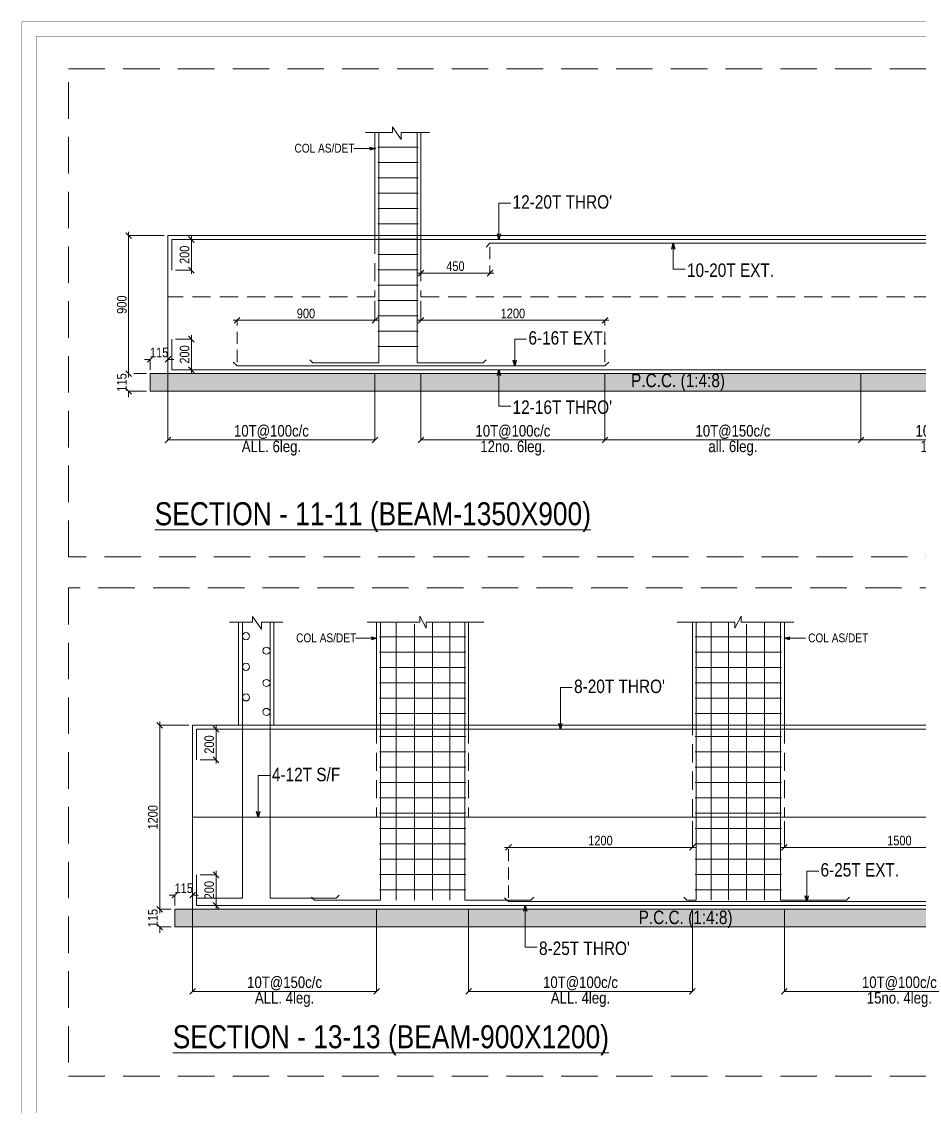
# Model space of a CAD drawing. Header units: millimetres. Extents: x 1112055 to 3390982, y -148532 to 766891.
# Drawn here: x 2323585 to 2347004, y 258475 to 286769 of the extents above; entities that cross this region are included whole.
import ezdxf

# ---------------------------------------------------------------- set-up
doc = ezdxf.new("R2010")
doc.units = ezdxf.units.MM
doc.header["$PDMODE"] = 35
doc.header["$PDSIZE"] = -25
doc.linetypes.add('Hidden', pattern=[9.525, 6.35, -3.175])
for name, color, linetype, lineweight in [('B FOOTING', 49, 'Continuous', 20), ('B HATCH', 250, 'Continuous', 0), ('B P.C.C', 251, 'Continuous', 0), ('B STEEL', 34, 'Continuous', 15), ('B STEEL TEXT', 7, 'Continuous', 15), ('B TITLE BLOCK', 250, 'Continuous', 0), ('B-COL NO', 7, 'Continuous', 5), ('B-ST DIM', 250, 'Continuous', 18), ('P STEEL', 7, 'Continuous', 30)]:
    doc.layers.add(name, color=color, linetype=linetype, lineweight=lineweight)
doc.styles.add('ARIAL', font='arial.ttf')
doc.styles.add('Q1', font='g13f12d.shx', dxfattribs={"width": 0.8})
doc.styles.add('SWINC', font='swissc.ttf')
doc.styles.add('SWINS', font='swissc.ttf')
doc.dimstyles.new('BH-STD', dxfattribs={"dimscale": 0, "dimtxt": 230, "dimasz": 125, "dimexe": 0, "dimexo": 100, "dimgap": 50, "dimtad": 1, "dimdec": 0, "dimzin": 1, "dimdsep": 46, "dimtxsty": 'Q1', "dimblk": 'ARCHTICK', "dimcen": 1, "dimdle": 100, "dimclrd": 250, "dimclre": 250, "dimclrt": 256, "dimadec": 0, "dimazin": 0, "dimtfac": 1, "dimtdec": 0, "dimtix": 1, "dimtofl": 0, "dimtmove": 0, "dimatfit": 2, "dimfxl": 1, "dimtolj": 1, "dimtzin": 0, "dimlwd": 9, "dimlwe": 9, "dimarcsym": 0})
doc.dimstyles.new('BHOOMI', dxfattribs={"dimtxt": 230, "dimasz": 150, "dimexe": 10, "dimexo": 0, "dimgap": 25, "dimtad": 1, "dimdec": 0, "dimzin": 0, "dimdsep": 46, "dimtxsty": 'SWINC', "dimblk": 'OBLIQUE', "dimcen": 0.09, "dimclrd": 250, "dimclre": 250, "dimclrt": 256, "dimaunit": 1, "dimadec": 3, "dimazin": 0, "dimtfac": 1, "dimtdec": 0, "dimtofl": 0, "dimtmove": 1, "dimatfit": 3, "dimfxl": 100, "dimtolj": 1, "dimtzin": 0, "dimlwd": 9, "dimlwe": 5, "dimarcsym": 0})
doc.dimstyles.new('DIM 1', dxfattribs={"dimscale": 0, "dimtxt": 230, "dimasz": 150, "dimexe": 0.18, "dimexo": 0.0625, "dimgap": 0.5, "dimtad": 1, "dimdec": 0, "dimzin": 0, "dimdsep": 46, "dimtxsty": 'ARIAL', "dimblk": 'OBLIQUE', "dimcen": 6, "dimse1": 1, "dimse2": 1, "dimclrd": 256, "dimclrt": 256, "dimadec": 0, "dimazin": 2, "dimtfac": 0.75, "dimtdec": 0, "dimtix": 1, "dimtofl": 0, "dimtmove": 1, "dimatfit": 3, "dimldrblk": 'OPEN30', "dimfxl": 0.18, "dimfrac": 1, "dimtolj": 1, "dimtzin": 0, "dimlwd": -1, "dimarcsym": 0})

# ---------------------------------------------------------------- blocks, each defined once
blk = doc.blocks.new('_Oblique')
at = {"color": 0, "linetype": 'ByBlock', "lineweight": -2}
blk.add_line((-0.5, -0.5), (0.5, 0.5), dxfattribs=at)
blk = doc.blocks.new('_Open30')
at = {"color": 0, "linetype": 'ByBlock', "lineweight": -2}
for p, q in [((-1, 0.27), (0, 0)), ((0, 0), (-1, -0.27)), ((0, 0), (-1, 0))]:
    blk.add_line(p, q, dxfattribs=at)
blk = doc.blocks.new('*D1369')
at = {"layer": 'B-ST DIM', "color": 7, "lineweight": 9, "ltscale": 50, "transparency": 16777216}
for p, q in [((2327601, 278488), (2328013, 278488)), ((2328013, 277588), (2328013, 278588))]:
    blk.add_line(p, q, dxfattribs=at)
at = {"layer": 'B-ST DIM', "color": 7, "linetype": 'Hidden', "lineweight": 9, "ltscale": 50, "transparency": 16777216}
blk.add_line((2327601, 277688), (2328013, 277688), dxfattribs=at)
at = {"layer": 'Defpoints', "color": 0, "ltscale": 50, "transparency": 16777216}
for p in [(2327501, 278488), (2328013, 278488), (2327501, 277688)]:
    blk.add_point(p, dxfattribs=at)
at = {"layer": 'B-ST DIM', "color": 7, "lineweight": 9, "ltscale": 50, "transparency": 16777216, "xscale": 150, "yscale": 150, "zscale": 150}
for p, rotation in [((2328013, 278488), 90), ((2328013, 277688), 270)]:
    blk.add_blockref('_Oblique', p, dxfattribs=dict(at, rotation=rotation))
at = {"layer": 'B-ST DIM', "color": 7, "ltscale": 50, "transparency": 16777216, "insert": (2327835, 278088), "char_height": 250, "attachment_point": 5, "rotation": 90, "style": 'SWINC'}
blk.add_mtext('\\A1;200', dxfattribs=at)
blk = doc.blocks.new('*D1370')
at = {"layer": 'B-ST DIM', "color": 250, "lineweight": 5, "ltscale": 50, "transparency": 16777216}
for p, q in [((2327401, 277588), (2327401, 275849)), ((2332801, 277588), (2332801, 275849))]:
    blk.add_line(p, q, dxfattribs=at)
at = {"layer": 'B-ST DIM', "color": 250, "lineweight": 9, "ltscale": 50, "transparency": 16777216}
blk.add_line((2332801, 275859), (2327401, 275859), dxfattribs=at)
at = {"layer": 'Defpoints', "color": 0, "ltscale": 50, "transparency": 16777216}
for p in [(2327401, 277588), (2332801, 277588), (2327401, 275859)]:
    blk.add_point(p, dxfattribs=at)
at = {"layer": 'B-ST DIM', "color": 250, "lineweight": 9, "ltscale": 50, "transparency": 16777216, "xscale": 150, "yscale": 150, "zscale": 150, "rotation": 180}
blk.add_blockref('_Oblique', (2327401, 275859), dxfattribs=at)
at = {"layer": 'B-ST DIM', "color": 250, "lineweight": 9, "ltscale": 50, "transparency": 16777216, "xscale": 150, "yscale": 150, "zscale": 150}
blk.add_blockref('_Oblique', (2332801, 275859), dxfattribs=at)
at = {"layer": 'B-ST DIM', "color": 7, "ltscale": 50, "transparency": 16777216, "char_height": 300, "attachment_point": 5, "style": 'SWINC'}
for s, insert in [('\\A1;10T@100c/c', (2330101, 276066)), ('\\A1;ALL. 6leg.', (2330101, 275645))]:
    blk.add_mtext(s, dxfattribs=dict(at, insert=insert))
blk = doc.blocks.new('*D1371')
at = {"layer": 'B-ST DIM', "color": 7, "lineweight": 9, "ltscale": 50, "transparency": 16777216}
for p, q in [((2326376, 277488), (2326376, 281288)), ((2327301, 281188), (2326376, 281188))]:
    blk.add_line(p, q, dxfattribs=at)
at = {"layer": 'B-ST DIM', "color": 7, "linetype": 'Hidden', "lineweight": 9, "ltscale": 50, "transparency": 16777216}
blk.add_line((2327301, 277588), (2326376, 277588), dxfattribs=at)
at = {"layer": 'Defpoints', "color": 0, "ltscale": 50, "transparency": 16777216}
for p in [(2326376, 281188), (2327401, 281188), (2327401, 277588)]:
    blk.add_point(p, dxfattribs=at)
at = {"layer": 'B-ST DIM', "color": 7, "lineweight": 9, "ltscale": 50, "transparency": 16777216, "xscale": 150, "yscale": 150, "zscale": 150}
for p, rotation in [((2326376, 281188), 90), ((2326376, 277588), 270)]:
    blk.add_blockref('_Oblique', p, dxfattribs=dict(at, rotation=rotation))
at = {"layer": 'B-ST DIM', "color": 7, "ltscale": 50, "transparency": 16777216, "insert": (2326198, 279388), "char_height": 250, "attachment_point": 5, "rotation": 90, "style": 'SWINC'}
blk.add_mtext('\\A1;900', dxfattribs=at)
blk = doc.blocks.new('*D1372')
at = {"layer": 'B-ST DIM', "color": 7, "lineweight": 9, "ltscale": 50, "transparency": 16777216}
for p, q in [((2326376, 277588), (2326376, 277738)), ((2326841, 277128), (2326376, 277128)), ((2326376, 277128), (2326376, 276978))]:
    blk.add_line(p, q, dxfattribs=at)
at = {"layer": 'B-ST DIM', "color": 7, "linetype": 'Hidden', "lineweight": 9, "ltscale": 50, "transparency": 16777216}
blk.add_line((2326841, 277588), (2326376, 277588), dxfattribs=at)
at = {"layer": 'Defpoints', "color": 0, "ltscale": 50, "transparency": 16777216}
for p in [(2326941, 277588), (2326376, 277128), (2326941, 277128)]:
    blk.add_point(p, dxfattribs=at)
at = {"layer": 'B-ST DIM', "color": 7, "lineweight": 9, "ltscale": 50, "transparency": 16777216, "xscale": 150, "yscale": 150, "zscale": 150}
for p, rotation in [((2326376, 277588), 270), ((2326376, 277128), 90)]:
    blk.add_blockref('_Oblique', p, dxfattribs=dict(at, rotation=rotation))
at = {"layer": 'B-ST DIM', "color": 7, "ltscale": 50, "transparency": 16777216, "insert": (2326198, 277358), "char_height": 250, "attachment_point": 5, "rotation": 90, "style": 'SWINC'}
blk.add_mtext('\\A1;115', dxfattribs=at)
blk = doc.blocks.new('*D1373')
at = {"layer": 'B-ST DIM', "color": 7, "lineweight": 9, "ltscale": 50, "transparency": 16777216}
for p, q in [((2326941, 277959), (2326791, 277959)), ((2327401, 277688), (2327401, 277959)), ((2327401, 277959), (2327551, 277959))]:
    blk.add_line(p, q, dxfattribs=at)
at = {"layer": 'B-ST DIM', "color": 7, "linetype": 'Hidden', "lineweight": 9, "ltscale": 50, "transparency": 16777216}
blk.add_line((2326941, 277688), (2326941, 277959), dxfattribs=at)
at = {"layer": 'Defpoints', "color": 0, "ltscale": 50, "transparency": 16777216}
for p in [(2327401, 277959), (2326941, 277588), (2327401, 277588)]:
    blk.add_point(p, dxfattribs=at)
at = {"layer": 'B-ST DIM', "color": 7, "lineweight": 9, "ltscale": 50, "transparency": 16777216, "xscale": 150, "yscale": 150, "zscale": 150}
blk.add_blockref('_Oblique', (2326941, 277959), dxfattribs=at)
at = {"layer": 'B-ST DIM', "color": 7, "lineweight": 9, "ltscale": 50, "transparency": 16777216, "xscale": 150, "yscale": 150, "zscale": 150, "rotation": 180}
blk.add_blockref('_Oblique', (2327401, 277959), dxfattribs=at)
at = {"layer": 'B-ST DIM', "color": 7, "ltscale": 50, "transparency": 16777216, "insert": (2327171, 278137), "char_height": 250, "attachment_point": 5, "style": 'SWINC'}
blk.add_mtext('\\A1;115', dxfattribs=at)
blk = doc.blocks.new('*D1376')
at = {"layer": 'B-ST DIM', "color": 7, "linetype": 'Hidden', "lineweight": 9, "ltscale": 50, "transparency": 16777216}
blk.add_line((2327601, 281088), (2328013, 281088), dxfattribs=at)
at = {"layer": 'B-ST DIM', "color": 7, "lineweight": 9, "ltscale": 50, "transparency": 16777216}
for p, q in [((2328013, 281188), (2328013, 280188)), ((2327601, 280288), (2328013, 280288))]:
    blk.add_line(p, q, dxfattribs=at)
at = {"layer": 'Defpoints', "color": 0, "ltscale": 50, "transparency": 16777216}
for p in [(2327501, 281088), (2327501, 280288), (2328013, 280288)]:
    blk.add_point(p, dxfattribs=at)
at = {"layer": 'B-ST DIM', "color": 7, "lineweight": 9, "ltscale": 50, "transparency": 16777216, "xscale": 150, "yscale": 150, "zscale": 150}
for p, rotation in [((2328013, 281088), 90), ((2328013, 280288), 270)]:
    blk.add_blockref('_Oblique', p, dxfattribs=dict(at, rotation=rotation))
at = {"layer": 'B-ST DIM', "color": 7, "ltscale": 50, "transparency": 16777216, "insert": (2327835, 280688), "char_height": 250, "attachment_point": 5, "rotation": 90, "style": 'SWINC'}
blk.add_mtext('\\A1;200', dxfattribs=at)
blk = doc.blocks.new('*D1377')
at = {"layer": 'B-ST DIM', "color": 7, "lineweight": 9, "ltscale": 50, "transparency": 16777216}
for p, q in [((2334001, 281088), (2334001, 280210)), ((2335901, 280210), (2333901, 280210))]:
    blk.add_line(p, q, dxfattribs=at)
at = {"layer": 'B-ST DIM', "color": 7, "linetype": 'Hidden', "lineweight": 9, "ltscale": 50, "transparency": 16777216}
blk.add_line((2335801, 280888), (2335801, 280210), dxfattribs=at)
at = {"layer": 'Defpoints', "color": 0, "ltscale": 50, "transparency": 16777216}
for p in [(2334001, 281188), (2335801, 280988), (2334001, 280210)]:
    blk.add_point(p, dxfattribs=at)
at = {"layer": 'B-ST DIM', "color": 7, "lineweight": 9, "ltscale": 50, "transparency": 16777216, "xscale": 150, "yscale": 150, "zscale": 150, "rotation": 180}
blk.add_blockref('_Oblique', (2334001, 280210), dxfattribs=at)
at = {"layer": 'B-ST DIM', "color": 7, "lineweight": 9, "ltscale": 50, "transparency": 16777216, "xscale": 150, "yscale": 150, "zscale": 150}
blk.add_blockref('_Oblique', (2335801, 280210), dxfattribs=at)
at = {"layer": 'B-ST DIM', "color": 7, "ltscale": 50, "transparency": 16777216, "insert": (2334901, 280389), "char_height": 250, "attachment_point": 5, "style": 'SWINC'}
blk.add_mtext('\\A1;450', dxfattribs=at)
blk = doc.blocks.new('*D1379')
at = {"layer": 'B-ST DIM', "color": 7, "lineweight": 9, "ltscale": 50, "transparency": 16777216}
for p, q in [((2334001, 279488), (2334001, 278979)), ((2338901, 278979), (2333901, 278979))]:
    blk.add_line(p, q, dxfattribs=at)
at = {"layer": 'B-ST DIM', "color": 7, "linetype": 'Hidden', "lineweight": 9, "ltscale": 50, "transparency": 16777216}
blk.add_line((2338801, 277888), (2338801, 278979), dxfattribs=at)
at = {"layer": 'Defpoints', "color": 0, "ltscale": 50, "transparency": 16777216}
for p in [(2334001, 279588), (2334001, 278979), (2338801, 277788)]:
    blk.add_point(p, dxfattribs=at)
at = {"layer": 'B-ST DIM', "color": 7, "lineweight": 9, "ltscale": 50, "transparency": 16777216, "xscale": 150, "yscale": 150, "zscale": 150, "rotation": 180}
blk.add_blockref('_Oblique', (2334001, 278979), dxfattribs=at)
at = {"layer": 'B-ST DIM', "color": 7, "lineweight": 9, "ltscale": 50, "transparency": 16777216, "xscale": 150, "yscale": 150, "zscale": 150}
blk.add_blockref('_Oblique', (2338801, 278979), dxfattribs=at)
at = {"layer": 'B-ST DIM', "color": 7, "ltscale": 50, "transparency": 16777216, "insert": (2336401, 279157), "char_height": 250, "attachment_point": 5, "style": 'SWINC'}
blk.add_mtext('\\A1;1200', dxfattribs=at)
blk = doc.blocks.new('*D1380')
at = {"layer": 'B-ST DIM', "color": 7, "lineweight": 9, "ltscale": 50, "transparency": 16777216}
for p, q in [((2332801, 279488), (2332801, 278979)), ((2329103, 278979), (2332901, 278979))]:
    blk.add_line(p, q, dxfattribs=at)
at = {"layer": 'B-ST DIM', "color": 7, "linetype": 'Hidden', "lineweight": 9, "ltscale": 50, "transparency": 16777216}
blk.add_line((2329203, 277888), (2329203, 278979), dxfattribs=at)
at = {"layer": 'Defpoints', "color": 0, "ltscale": 50, "transparency": 16777216}
for p in [(2332801, 279588), (2332801, 278979), (2329203, 277788)]:
    blk.add_point(p, dxfattribs=at)
at = {"layer": 'B-ST DIM', "color": 7, "lineweight": 9, "ltscale": 50, "transparency": 16777216, "xscale": 150, "yscale": 150, "zscale": 150, "rotation": 180}
blk.add_blockref('_Oblique', (2329203, 278979), dxfattribs=at)
at = {"layer": 'B-ST DIM', "color": 7, "lineweight": 9, "ltscale": 50, "transparency": 16777216, "xscale": 150, "yscale": 150, "zscale": 150}
blk.add_blockref('_Oblique', (2332801, 278979), dxfattribs=at)
at = {"layer": 'B-ST DIM', "color": 7, "ltscale": 50, "transparency": 16777216, "insert": (2331002, 279157), "char_height": 250, "attachment_point": 5, "style": 'SWINC'}
blk.add_mtext('\\A1;900', dxfattribs=at)
blk = doc.blocks.new('*D1381')
at = {"layer": 'B-ST DIM', "color": 250, "lineweight": 5, "ltscale": 50, "transparency": 16777216}
for p, q in [((2334001, 277588), (2334001, 275849)), ((2338801, 277588), (2338801, 275849))]:
    blk.add_line(p, q, dxfattribs=at)
at = {"layer": 'B-ST DIM', "color": 250, "lineweight": 9, "ltscale": 50, "transparency": 16777216}
blk.add_line((2334001, 275859), (2338801, 275859), dxfattribs=at)
at = {"layer": 'Defpoints', "color": 0, "ltscale": 50, "transparency": 16777216}
for p in [(2334001, 277588), (2338801, 277588), (2338801, 275859)]:
    blk.add_point(p, dxfattribs=at)
at = {"layer": 'B-ST DIM', "color": 250, "lineweight": 9, "ltscale": 50, "transparency": 16777216, "xscale": 150, "yscale": 150, "zscale": 150, "rotation": 180}
blk.add_blockref('_Oblique', (2334001, 275859), dxfattribs=at)
at = {"layer": 'B-ST DIM', "color": 250, "lineweight": 9, "ltscale": 50, "transparency": 16777216, "xscale": 150, "yscale": 150, "zscale": 150}
blk.add_blockref('_Oblique', (2338801, 275859), dxfattribs=at)
at = {"layer": 'B-ST DIM', "color": 7, "ltscale": 50, "transparency": 16777216, "char_height": 300, "attachment_point": 5, "style": 'SWINC'}
for s, insert in [('\\A1;10T@100c/c', (2336401, 276066)), ('\\A1;12no. 6leg.', (2336401, 275645))]:
    blk.add_mtext(s, dxfattribs=dict(at, insert=insert))
blk = doc.blocks.new('*D1382')
at = {"layer": 'B-ST DIM', "color": 250, "lineweight": 5, "ltscale": 50, "transparency": 16777216}
for p, q in [((2338801, 277588), (2338801, 275849)), ((2345481, 277588), (2345481, 275849))]:
    blk.add_line(p, q, dxfattribs=at)
at = {"layer": 'B-ST DIM', "color": 250, "lineweight": 9, "ltscale": 50, "transparency": 16777216}
blk.add_line((2345481, 275859), (2338801, 275859), dxfattribs=at)
at = {"layer": 'Defpoints', "color": 0, "ltscale": 50, "transparency": 16777216}
for p in [(2338801, 277588), (2345481, 277588), (2338801, 275859)]:
    blk.add_point(p, dxfattribs=at)
at = {"layer": 'B-ST DIM', "color": 250, "lineweight": 9, "ltscale": 50, "transparency": 16777216, "xscale": 150, "yscale": 150, "zscale": 150, "rotation": 180}
blk.add_blockref('_Oblique', (2338801, 275859), dxfattribs=at)
at = {"layer": 'B-ST DIM', "color": 250, "lineweight": 9, "ltscale": 50, "transparency": 16777216, "xscale": 150, "yscale": 150, "zscale": 150}
blk.add_blockref('_Oblique', (2345481, 275859), dxfattribs=at)
at = {"layer": 'B-ST DIM', "color": 7, "ltscale": 50, "transparency": 16777216, "char_height": 300, "attachment_point": 5, "style": 'SWINC'}
for s, insert in [('\\A1;10T@150c/c', (2342141, 276066)), ('\\A1;all. 6leg.', (2342141, 275645))]:
    blk.add_mtext(s, dxfattribs=dict(at, insert=insert))
blk = doc.blocks.new('*D1383')
at = {"layer": 'B-ST DIM', "color": 250, "lineweight": 5, "ltscale": 50, "transparency": 16777216}
for p, q in [((2345481, 277588), (2345481, 275849)), ((2350281, 277588), (2350281, 275849))]:
    blk.add_line(p, q, dxfattribs=at)
at = {"layer": 'B-ST DIM', "color": 250, "lineweight": 9, "ltscale": 50, "transparency": 16777216}
blk.add_line((2350281, 275859), (2345481, 275859), dxfattribs=at)
at = {"layer": 'Defpoints', "color": 0, "ltscale": 50, "transparency": 16777216}
for p in [(2345481, 277588), (2350281, 277588), (2345481, 275859)]:
    blk.add_point(p, dxfattribs=at)
at = {"layer": 'B-ST DIM', "color": 250, "lineweight": 9, "ltscale": 50, "transparency": 16777216, "xscale": 150, "yscale": 150, "zscale": 150, "rotation": 180}
blk.add_blockref('_Oblique', (2345481, 275859), dxfattribs=at)
at = {"layer": 'B-ST DIM', "color": 250, "lineweight": 9, "ltscale": 50, "transparency": 16777216, "xscale": 150, "yscale": 150, "zscale": 150}
blk.add_blockref('_Oblique', (2350281, 275859), dxfattribs=at)
at = {"layer": 'B-ST DIM', "color": 7, "ltscale": 50, "transparency": 16777216, "char_height": 300, "attachment_point": 5, "style": 'SWINC'}
for s, insert in [('\\A1;10T@100c/c', (2347881, 276066)), ('\\A1;12no. 6leg.', (2347881, 275645))]:
    blk.add_mtext(s, dxfattribs=dict(at, insert=insert))
blk = doc.blocks.new('*D1394')
at = {"layer": 'B-ST DIM', "color": 7, "lineweight": 9, "ltscale": 50, "transparency": 16777216}
for p, q in [((2328656, 263614), (2328656, 264614)), ((2328244, 264514), (2328656, 264514))]:
    blk.add_line(p, q, dxfattribs=at)
at = {"layer": 'B-ST DIM', "color": 7, "linetype": 'Hidden', "lineweight": 9, "ltscale": 50, "transparency": 16777216}
blk.add_line((2328244, 263714), (2328656, 263714), dxfattribs=at)
at = {"layer": 'Defpoints', "color": 0, "ltscale": 50, "transparency": 16777216}
for p in [(2328144, 264514), (2328656, 264514), (2328144, 263714)]:
    blk.add_point(p, dxfattribs=at)
at = {"layer": 'B-ST DIM', "color": 7, "lineweight": 9, "ltscale": 50, "transparency": 16777216, "xscale": 150, "yscale": 150, "zscale": 150}
for p, rotation in [((2328656, 264514), 90), ((2328656, 263714), 270)]:
    blk.add_blockref('_Oblique', p, dxfattribs=dict(at, rotation=rotation))
at = {"layer": 'B-ST DIM', "color": 7, "ltscale": 50, "transparency": 16777216, "insert": (2328478, 264114), "char_height": 250, "attachment_point": 5, "rotation": 90, "style": 'SWINC'}
blk.add_mtext('\\A1;200', dxfattribs=at)
blk = doc.blocks.new('*D1395')
at = {"layer": 'B-ST DIM', "color": 7, "lineweight": 9, "ltscale": 50, "transparency": 16777216}
for p, q in [((2327186, 263514), (2327186, 268514)), ((2327944, 268414), (2327186, 268414))]:
    blk.add_line(p, q, dxfattribs=at)
at = {"layer": 'B-ST DIM', "color": 7, "linetype": 'Hidden', "lineweight": 9, "ltscale": 50, "transparency": 16777216}
blk.add_line((2327484, 263614), (2327186, 263614), dxfattribs=at)
at = {"layer": 'Defpoints', "color": 0, "ltscale": 50, "transparency": 16777216}
for p in [(2327186, 268414), (2328044, 268414), (2327584, 263614)]:
    blk.add_point(p, dxfattribs=at)
at = {"layer": 'B-ST DIM', "color": 7, "lineweight": 9, "ltscale": 50, "transparency": 16777216, "xscale": 150, "yscale": 150, "zscale": 150}
for p, rotation in [((2327186, 268414), 90), ((2327186, 263614), 270)]:
    blk.add_blockref('_Oblique', p, dxfattribs=dict(at, rotation=rotation))
at = {"layer": 'B-ST DIM', "color": 7, "ltscale": 50, "transparency": 16777216, "insert": (2327008, 266014), "char_height": 250, "attachment_point": 5, "rotation": 90, "style": 'SWINC'}
blk.add_mtext('\\A1;1200', dxfattribs=at)
blk = doc.blocks.new('*D1396')
at = {"layer": 'B-ST DIM', "color": 7, "lineweight": 9, "ltscale": 50, "transparency": 16777216}
for p, q in [((2327186, 263614), (2327186, 263764)), ((2327484, 263154), (2327186, 263154)), ((2327186, 263154), (2327186, 263004))]:
    blk.add_line(p, q, dxfattribs=at)
at = {"layer": 'B-ST DIM', "color": 7, "linetype": 'Hidden', "lineweight": 9, "ltscale": 50, "transparency": 16777216}
blk.add_line((2327484, 263614), (2327186, 263614), dxfattribs=at)
at = {"layer": 'Defpoints', "color": 0, "ltscale": 50, "transparency": 16777216}
for p in [(2327584, 263614), (2327186, 263154), (2327584, 263154)]:
    blk.add_point(p, dxfattribs=at)
at = {"layer": 'B-ST DIM', "color": 7, "lineweight": 9, "ltscale": 50, "transparency": 16777216, "xscale": 150, "yscale": 150, "zscale": 150}
for p, rotation in [((2327186, 263614), 270), ((2327186, 263154), 90)]:
    blk.add_blockref('_Oblique', p, dxfattribs=dict(at, rotation=rotation))
at = {"layer": 'B-ST DIM', "color": 7, "ltscale": 50, "transparency": 16777216, "insert": (2327008, 263384), "char_height": 250, "attachment_point": 5, "rotation": 90, "style": 'SWINC'}
blk.add_mtext('\\A1;115', dxfattribs=at)
blk = doc.blocks.new('*D1397')
at = {"layer": 'B-ST DIM', "color": 7, "lineweight": 9, "ltscale": 50, "transparency": 16777216}
for p, q in [((2327584, 263985), (2327434, 263985)), ((2328044, 263714), (2328044, 263985)), ((2328044, 263985), (2328194, 263985))]:
    blk.add_line(p, q, dxfattribs=at)
at = {"layer": 'B-ST DIM', "color": 7, "linetype": 'Hidden', "lineweight": 9, "ltscale": 50, "transparency": 16777216}
blk.add_line((2327584, 263714), (2327584, 263985), dxfattribs=at)
at = {"layer": 'Defpoints', "color": 0, "ltscale": 50, "transparency": 16777216}
for p in [(2328044, 263985), (2327584, 263614), (2328044, 263614)]:
    blk.add_point(p, dxfattribs=at)
at = {"layer": 'B-ST DIM', "color": 7, "lineweight": 9, "ltscale": 50, "transparency": 16777216, "xscale": 150, "yscale": 150, "zscale": 150}
blk.add_blockref('_Oblique', (2327584, 263985), dxfattribs=at)
at = {"layer": 'B-ST DIM', "color": 7, "lineweight": 9, "ltscale": 50, "transparency": 16777216, "xscale": 150, "yscale": 150, "zscale": 150, "rotation": 180}
blk.add_blockref('_Oblique', (2328044, 263985), dxfattribs=at)
at = {"layer": 'B-ST DIM', "color": 7, "ltscale": 50, "transparency": 16777216, "insert": (2327814, 264163), "char_height": 250, "attachment_point": 5, "style": 'SWINC'}
blk.add_mtext('\\A1;115', dxfattribs=at)
blk = doc.blocks.new('*D1399')
at = {"layer": 'B-ST DIM', "color": 7, "linetype": 'Hidden', "lineweight": 9, "ltscale": 50, "transparency": 16777216}
blk.add_line((2328244, 268314), (2328656, 268314), dxfattribs=at)
at = {"layer": 'B-ST DIM', "color": 7, "lineweight": 9, "ltscale": 50, "transparency": 16777216}
for p, q in [((2328656, 268414), (2328656, 267414)), ((2328244, 267514), (2328656, 267514))]:
    blk.add_line(p, q, dxfattribs=at)
at = {"layer": 'Defpoints', "color": 0, "ltscale": 50, "transparency": 16777216}
for p in [(2328144, 268314), (2328144, 267514), (2328656, 267514)]:
    blk.add_point(p, dxfattribs=at)
at = {"layer": 'B-ST DIM', "color": 7, "lineweight": 9, "ltscale": 50, "transparency": 16777216, "xscale": 150, "yscale": 150, "zscale": 150}
for p, rotation in [((2328656, 268314), 90), ((2328656, 267514), 270)]:
    blk.add_blockref('_Oblique', p, dxfattribs=dict(at, rotation=rotation))
at = {"layer": 'B-ST DIM', "color": 7, "ltscale": 50, "transparency": 16777216, "insert": (2328478, 267914), "char_height": 250, "attachment_point": 5, "rotation": 90, "style": 'SWINC'}
blk.add_mtext('\\A1;200', dxfattribs=at)
blk = doc.blocks.new('*D1401')
at = {"layer": 'B-ST DIM', "color": 250, "lineweight": 5, "ltscale": 50, "transparency": 16777216}
for p, q in [((2335244, 263614), (2335244, 261464)), ((2341084, 263614), (2341084, 261464))]:
    blk.add_line(p, q, dxfattribs=at)
at = {"layer": 'B-ST DIM', "color": 250, "lineweight": 9, "ltscale": 50, "transparency": 16777216}
blk.add_line((2335244, 261474), (2341084, 261474), dxfattribs=at)
at = {"layer": 'Defpoints', "color": 0, "ltscale": 50, "transparency": 16777216}
for p in [(2335244, 263614), (2341084, 263614), (2341084, 261474)]:
    blk.add_point(p, dxfattribs=at)
at = {"layer": 'B-ST DIM', "color": 250, "lineweight": 9, "ltscale": 50, "transparency": 16777216, "xscale": 150, "yscale": 150, "zscale": 150, "rotation": 180}
blk.add_blockref('_Oblique', (2335244, 261474), dxfattribs=at)
at = {"layer": 'B-ST DIM', "color": 250, "lineweight": 9, "ltscale": 50, "transparency": 16777216, "xscale": 150, "yscale": 150, "zscale": 150}
blk.add_blockref('_Oblique', (2341084, 261474), dxfattribs=at)
at = {"layer": 'B-ST DIM', "color": 7, "ltscale": 50, "transparency": 16777216, "char_height": 300, "attachment_point": 5, "style": 'SWINC'}
for s, insert in [('\\A1;10T@100c/c', (2338164, 261681)), ('\\A1;ALL. 4leg.', (2338164, 261261))]:
    blk.add_mtext(s, dxfattribs=dict(at, insert=insert))
blk = doc.blocks.new('*D1402')
at = {"layer": 'B-ST DIM', "color": 250, "lineweight": 5, "ltscale": 50, "transparency": 16777216}
for p, q in [((2328044, 263614), (2328044, 261464)), ((2332844, 263614), (2332844, 261464))]:
    blk.add_line(p, q, dxfattribs=at)
at = {"layer": 'B-ST DIM', "color": 250, "lineweight": 9, "ltscale": 50, "transparency": 16777216}
blk.add_line((2332844, 261474), (2328044, 261474), dxfattribs=at)
at = {"layer": 'Defpoints', "color": 0, "ltscale": 50, "transparency": 16777216}
for p in [(2328044, 263614), (2332844, 263614), (2328044, 261474)]:
    blk.add_point(p, dxfattribs=at)
at = {"layer": 'B-ST DIM', "color": 250, "lineweight": 9, "ltscale": 50, "transparency": 16777216, "xscale": 150, "yscale": 150, "zscale": 150, "rotation": 180}
blk.add_blockref('_Oblique', (2328044, 261474), dxfattribs=at)
at = {"layer": 'B-ST DIM', "color": 250, "lineweight": 9, "ltscale": 50, "transparency": 16777216, "xscale": 150, "yscale": 150, "zscale": 150}
blk.add_blockref('_Oblique', (2332844, 261474), dxfattribs=at)
at = {"layer": 'B-ST DIM', "color": 7, "ltscale": 50, "transparency": 16777216, "char_height": 300, "attachment_point": 5, "style": 'SWINC'}
for s, insert in [('\\A1;10T@150c/c', (2330444, 261681)), ('\\A1;ALL. 4leg.', (2330444, 261261))]:
    blk.add_mtext(s, dxfattribs=dict(at, insert=insert))
blk = doc.blocks.new('*D1403')
at = {"layer": 'B-ST DIM', "color": 7, "lineweight": 9, "ltscale": 50, "transparency": 16777216}
for p, q in [((2343484, 265914), (2343484, 265228)), ((2349584, 265228), (2343384, 265228))]:
    blk.add_line(p, q, dxfattribs=at)
at = {"layer": 'B-ST DIM', "color": 7, "linetype": 'Hidden', "lineweight": 9, "ltscale": 50, "transparency": 16777216}
blk.add_line((2349484, 263914), (2349484, 265228), dxfattribs=at)
at = {"layer": 'Defpoints', "color": 0, "ltscale": 50, "transparency": 16777216}
for p in [(2343484, 266014), (2343484, 265228), (2349484, 263814)]:
    blk.add_point(p, dxfattribs=at)
at = {"layer": 'B-ST DIM', "color": 7, "lineweight": 9, "ltscale": 50, "transparency": 16777216, "xscale": 150, "yscale": 150, "zscale": 150, "rotation": 180}
blk.add_blockref('_Oblique', (2343484, 265228), dxfattribs=at)
at = {"layer": 'B-ST DIM', "color": 7, "lineweight": 9, "ltscale": 50, "transparency": 16777216, "xscale": 150, "yscale": 150, "zscale": 150}
blk.add_blockref('_Oblique', (2349484, 265228), dxfattribs=at)
at = {"layer": 'B-ST DIM', "color": 7, "ltscale": 50, "transparency": 16777216, "insert": (2346484, 265406), "char_height": 250, "attachment_point": 5, "style": 'SWINC'}
blk.add_mtext('\\A1;1500', dxfattribs=at)
blk = doc.blocks.new('*D1404')
at = {"layer": 'B-ST DIM', "color": 250, "lineweight": 5, "ltscale": 50, "transparency": 16777216}
for p, q in [((2343484, 263614), (2343484, 261464)), ((2349484, 263614), (2349484, 261464))]:
    blk.add_line(p, q, dxfattribs=at)
at = {"layer": 'B-ST DIM', "color": 250, "lineweight": 9, "ltscale": 50, "transparency": 16777216}
blk.add_line((2343484, 261474), (2349484, 261474), dxfattribs=at)
at = {"layer": 'Defpoints', "color": 0, "ltscale": 50, "transparency": 16777216}
for p in [(2343484, 263614), (2349484, 263614), (2349484, 261474)]:
    blk.add_point(p, dxfattribs=at)
at = {"layer": 'B-ST DIM', "color": 250, "lineweight": 9, "ltscale": 50, "transparency": 16777216, "xscale": 150, "yscale": 150, "zscale": 150, "rotation": 180}
blk.add_blockref('_Oblique', (2343484, 261474), dxfattribs=at)
at = {"layer": 'B-ST DIM', "color": 250, "lineweight": 9, "ltscale": 50, "transparency": 16777216, "xscale": 150, "yscale": 150, "zscale": 150}
blk.add_blockref('_Oblique', (2349484, 261474), dxfattribs=at)
at = {"layer": 'B-ST DIM', "color": 7, "ltscale": 50, "transparency": 16777216, "char_height": 300, "attachment_point": 5, "style": 'SWINC'}
for s, insert in [('\\A1;10T@100c/c', (2346484, 261681)), ('\\A1;15no. 4leg.', (2346484, 261260))]:
    blk.add_mtext(s, dxfattribs=dict(at, insert=insert))
blk = doc.blocks.new('*D1406')
at = {"layer": 'B-ST DIM', "color": 7, "lineweight": 9, "ltscale": 50, "transparency": 16777216}
for p, q in [((2341084, 265914), (2341084, 265228)), ((2336185, 265228), (2341184, 265228))]:
    blk.add_line(p, q, dxfattribs=at)
at = {"layer": 'B-ST DIM', "color": 7, "linetype": 'Hidden', "lineweight": 9, "ltscale": 50, "transparency": 16777216}
blk.add_line((2336285, 263914), (2336285, 265228), dxfattribs=at)
at = {"layer": 'Defpoints', "color": 0, "ltscale": 50, "transparency": 16777216}
for p in [(2341084, 266014), (2341084, 265228), (2336285, 263814)]:
    blk.add_point(p, dxfattribs=at)
at = {"layer": 'B-ST DIM', "color": 7, "lineweight": 9, "ltscale": 50, "transparency": 16777216, "xscale": 150, "yscale": 150, "zscale": 150, "rotation": 180}
blk.add_blockref('_Oblique', (2336285, 265228), dxfattribs=at)
at = {"layer": 'B-ST DIM', "color": 7, "lineweight": 9, "ltscale": 50, "transparency": 16777216, "xscale": 150, "yscale": 150, "zscale": 150}
blk.add_blockref('_Oblique', (2341084, 265228), dxfattribs=at)
at = {"layer": 'B-ST DIM', "color": 7, "ltscale": 50, "transparency": 16777216, "insert": (2338685, 265406), "char_height": 250, "attachment_point": 5, "style": 'SWINC'}
blk.add_mtext('\\A1;1200', dxfattribs=at)

msp = doc.modelspace()

# ---------------------------------------------------------------- hatches: boundary and pattern name
at = {"layer": 'B HATCH', "lineweight": 0}
h = msp.add_hatch(dxfattribs=at)
h.set_pattern_fill('AR-CONC', color=250, scale=3, style=0)
h.set_pattern_definition([(50, (812470.37, -242457.98), (546.55401, -47.81726), [57.15, -628.65]), (355, (812470.37, -242458), (-105.73026, 573.17054), [45.72, -502.92175]), (100.451445, (812515.9, -242461.96), (440.82374, 525.35326), [48.57003, -534.27073]), (46.1842, (812470.37, -242305.6), (813.23712, -126.12698), [85.725, -942.975]), (96.63556, (812538.1, -242316.1), (712.2124, 742.27837), [72.85507, -801.40682]), (351.18415, (812470.4, -242305.6), (712.2124, 742.27837), [68.5799, -754.3792]), (21, (812546.57, -242343.68), (454.84317, -306.7956), [57.15, -628.65]), (326, (812546.57, -242343.7), (185.40609, 552.5639), [45.72, -502.92]), (71.451445, (812584.47, -242369.24), (640.24926, 245.7683), [48.57003, -534.26981]), (37.5, (812470.37, -242457.98), (9.26581, 253.665117), [0, -496.824, 0, -510.54, 0, -504.825]), (7.5, (812470.37, -242457.98), (200.458988, 300.541724), [0, -291.084, 0, -485.394, 0, -192.405]), (327.5, (812300.44, -242457.98), (406.771786, -17.186232), [0, -190.5, 0, -594.36, 0, -788.67]), (317.5, (812224.24, -242457.98), (444.387544, 76.27947), [0, -247.65, 0, -394.716, 0, -560.07])])
h.paths.add_polyline_path([(2354261.3, 277128.4), (2354261.3, 277588.4), (2326941.3, 277588.4), (2326941.3, 277128.4)])
h = msp.add_hatch(dxfattribs=at)
h.set_pattern_fill('AR-CONC', color=250, scale=3, style=0)
h.set_pattern_definition([(50, (771413.15, -256431.9), (546.55401, -47.81726), [57.15, -628.65]), (355, (771413.15, -256431.9), (-105.73026, 573.17054), [45.72, -502.92175]), (100.451445, (771458.7, -256435.86), (440.82374, 525.35326), [48.57003, -534.27073]), (46.1842, (771413.15, -256279.5), (813.23712, -126.12698), [85.725, -942.975]), (96.63556, (771480.9, -256290), (712.2124, 742.27837), [72.85507, -801.40682]), (351.18415, (771413.15, -256279.5), (712.2124, 742.27837), [68.5799, -754.3792]), (21, (771489.35, -256317.6), (454.84317, -306.7956), [57.15, -628.65]), (326, (771489.35, -256317.6), (185.40609, 552.5639), [45.72, -502.92]), (71.451445, (771527.25, -256343.15), (640.24926, 245.7683), [48.57003, -534.26981]), (37.5, (771413.15, -256431.88), (9.26581, 253.665117), [0, -496.824, 0, -510.54, 0, -504.825]), (7.5, (771413.15, -256431.88), (200.458988, 300.541724), [0, -291.084, 0, -485.394, 0, -192.405]), (327.5, (771243.22, -256431.88), (406.771786, -17.186232), [0, -190.5, 0, -594.36, 0, -788.67]), (317.5, (771167.02, -256431.88), (444.387544, 76.27947), [0, -247.65, 0, -394.716, 0, -560.07])])
h.paths.add_polyline_path([(2353024.1, 263154.5), (2353024.1, 263614.5), (2327584.1, 263614.5), (2327584.1, 263154.5)])

# ---------------------------------------------------------------- linework, layer by layer
at = {"layer": 'B FOOTING', "color": 1, "lineweight": 13, "ltscale": 10}
for p, q in [((2332801.3, 283880.3), (2332801.3, 281188.4)), ((2334001.3, 283880.3), (2334001.3, 281188.4)), ((2329244.1, 268414.5), (2329244.1, 271106.4)), ((2330164.1, 268414.5), (2330164.1, 271106.4)), ((2332844.1, 268414.5), (2332844.1, 271106.4)), ((2335244.1, 268414.5), (2335244.1, 271106.4)), ((2341084.1, 268414.5), (2341084.1, 271106.4)), ((2343484.1, 268414.5), (2343484.1, 271106.4))]:
    msp.add_line(p, q, dxfattribs=at)
at = {"layer": 'B FOOTING'}
for p, q in [((2327401.3, 277588.4), (2327401.3, 281188.4)), ((2327401.3, 281188.4), (2353801.3, 281188.4)), ((2328044.1, 263614.5), (2328044.1, 268414.5)), ((2352564.1, 268414.5), (2328044.1, 268414.5))]:
    msp.add_line(p, q, dxfattribs=at)
at = {"layer": 'B FOOTING', "color": 1, "lineweight": 13, "ltscale": 10}
for points in [[(2334221.7, 283880.3), (2333487.4, 283880.3), (2333487.4, 283695), (2333259, 284028.9), (2333259, 283880.3), (2332555, 283880.3)], [(2330395.6, 271106.4), (2329838.2, 271106.4), (2329838.2, 270921.1), (2329609.8, 271255), (2329609.8, 271106.4), (2329008.9, 271106.4)], [(2335641.5, 271106.4), (2334133.8, 271106.4), (2334133.8, 270948), (2333968.5, 271257.4), (2333968.5, 271106.4), (2332594.5, 271106.4)], [(2340686.7, 271106.4), (2342194.4, 271106.4), (2342194.4, 270948), (2342359.7, 271257.4), (2342359.7, 271106.4), (2343733.7, 271106.4)]]:
    msp.add_lwpolyline(points, dxfattribs=at)
at = {"layer": 'B FOOTING'}
for points in [[(2326941.3, 277588.4), (2354261.3, 277588.4), (2354261.3, 277128.4), (2326941.3, 277128.4)], [(2327584.1, 263614.5), (2353024.1, 263614.5), (2353024.1, 263154.5), (2327584.1, 263154.5)]]:
    msp.add_lwpolyline(points, close=True, dxfattribs=at)
at = {"layer": 'B P.C.C', "color": 250, "linetype": 'Hidden', "lineweight": 0, "ltscale": 150}
for points in [[(2324804.8, 285540.1), (2373845.5, 285540.1), (2373845.5, 272807.5), (2324804.8, 272807.5)], [(2324804.8, 259266), (2370828.3, 259266), (2370828.3, 271998.6), (2324804.8, 271998.6)]]:
    msp.add_lwpolyline(points, close=True, dxfattribs=at)
at = {"layer": 'B P.C.C', "color": 250, "linetype": 'Hidden', "lineweight": 0, "ltscale": 75}
for points in [[(2332801.3, 281188.4), (2332801.3, 279588.4), (2327401.3, 279588.4)], [(2334001.3, 281188.4), (2334001.3, 279588.4), (2350281.3, 279588.4), (2350281.3, 281188.4)], [(2332844.1, 268414.5), (2332844.1, 266014.5), (2328044.1, 266014.5)], [(2335244.1, 268414.5), (2335244.1, 266014.5), (2341084.1, 266014.5), (2341084.1, 268414.5)], [(2343484.1, 268414.5), (2343484.1, 266014.5), (2352564.1, 266014.5)]]:
    msp.add_lwpolyline(points, dxfattribs=at)
at = {"layer": 'B STEEL'}
for p, q in [((2335701.3, 280888.4), (2335801.3, 280988.4)), ((2335801.3, 280988.4), (2348481.3, 280988.4)), ((2329203, 277788.4), (2329103, 277888.4)), ((2338801.3, 277788.4), (2338901.3, 277888.4)), ((2352564.1, 266014.5), (2328044.1, 266014.5)), ((2336285.3, 263814.5), (2336185.3, 263914.5))]:
    msp.add_line(p, q, dxfattribs=at)
for points in [[(2327501.3, 280288.4), (2327501.3, 281088.4), (2353701.3, 281088.4), (2353701.3, 280288.4)], [(2327501.3, 278488.4), (2327501.3, 277688.4), (2353701.3, 277688.4), (2353701.3, 278488.4)], [(2329203, 277788.4), (2338801.3, 277788.4)], [(2328144.1, 267514.5), (2328144.1, 268314.5), (2352464.1, 268314.5), (2352464.1, 267514.5)], [(2328144.1, 264514.5), (2328144.1, 263714.5), (2352464.1, 263714.5), (2352464.1, 264514.5)], [(2336285.3, 263814.5), (2349484.1, 263814.5)]]:
    msp.add_lwpolyline(points, dxfattribs=at)
at = {"layer": 'B TITLE BLOCK', "color": 1, "const_width": 8.39}
msp.add_lwpolyline([(2323589.5, 286764.9), (2323589.5, 210044.9), (2395383.2, 210044.9), (2395383.2, 286764.9)], close=True, dxfattribs=at)
at = {"layer": 'B TITLE BLOCK', "color": 250, "lineweight": 0, "const_width": 8.39}
msp.add_lwpolyline([(2323963.2, 286391.1), (2323963.2, 210418.7), (2395009.5, 210418.7), (2395009.5, 286391.1)], close=True, dxfattribs=at)
at = {"layer": 'P STEEL', "color": 250, "lineweight": 0}
for p, q in [((2332876.3, 283492.7), (2333926.3, 283492.7)), ((2332876.3, 283092.7), (2333926.3, 283092.7)), ((2332876.3, 282692.7), (2333926.3, 282692.7)), ((2332876.3, 282292.7), (2333926.3, 282292.7)), ((2332876.3, 281892.7), (2333926.3, 281892.7)), ((2332876.3, 281492.7), (2333926.3, 281492.7)), ((2332876.3, 281092.7), (2333926.3, 281092.7)), ((2332876.3, 280692.7), (2333926.3, 280692.7)), ((2332876.3, 280292.7), (2333926.3, 280292.7)), ((2332876.3, 279892.7), (2333926.3, 279892.7)), ((2332876.3, 279492.7), (2333926.3, 279492.7)), ((2332876.3, 279092.7), (2333926.3, 279092.7)), ((2332876.3, 278692.7), (2333926.3, 278692.7)), ((2332876.3, 278292.7), (2333926.3, 278292.7)), ((2333359.3, 271106.4), (2333359.3, 263851.2)), ((2334302.5, 271106.4), (2334302.5, 263851.2)), ((2334759.3, 271106.4), (2334759.3, 263851.2)), ((2341568.9, 271106.4), (2341568.9, 263851.2)), ((2342025.7, 271106.4), (2342025.7, 263851.2)), ((2342968.9, 271106.4), (2342968.9, 263851.2)), ((2333830.9, 271049.3), (2333830.9, 263851.2)), ((2342497.3, 271049.3), (2342497.3, 263851.2)), ((2332919.1, 270718.8), (2335169.1, 270718.8)), ((2343409.1, 270718.8), (2341159.1, 270718.8)), ((2332919.1, 270318.8), (2335169.1, 270318.8)), ((2343409.1, 270318.8), (2341159.1, 270318.8)), ((2332919.1, 269918.8), (2335169.1, 269918.8)), ((2343409.1, 269918.8), (2341159.1, 269918.8)), ((2332919.1, 269518.8), (2335169.1, 269518.8)), ((2343409.1, 269518.8), (2341159.1, 269518.8)), ((2332919.1, 269118.8), (2335169.1, 269118.8)), ((2343409.1, 269118.8), (2341159.1, 269118.8)), ((2332919.1, 268718.8), (2335169.1, 268718.8)), ((2343409.1, 268718.8), (2341159.1, 268718.8)), ((2332919.1, 268118.8), (2335169.1, 268118.8)), ((2343409.1, 268118.8), (2341159.1, 268118.8)), ((2332919.1, 267718.8), (2335169.1, 267718.8)), ((2343409.1, 267718.8), (2341159.1, 267718.8)), ((2332919.1, 267318.8), (2335169.1, 267318.8)), ((2343409.1, 267318.8), (2341159.1, 267318.8)), ((2332919.1, 266918.8), (2335169.1, 266918.8)), ((2343409.1, 266918.8), (2341159.1, 266918.8)), ((2332919.1, 266518.8), (2335169.1, 266518.8)), ((2343409.1, 266518.8), (2341159.1, 266518.8)), ((2332919.1, 266118.8), (2335169.1, 266118.8)), ((2343409.1, 266118.8), (2341159.1, 266118.8)), ((2332919.1, 265718.8), (2335169.1, 265718.8)), ((2343409.1, 265718.8), (2341159.1, 265718.8)), ((2332919.1, 265318.8), (2335169.1, 265318.8)), ((2343409.1, 265318.8), (2341159.1, 265318.8)), ((2332919.1, 264918.8), (2335169.1, 264918.8)), ((2343409.1, 264918.8), (2341159.1, 264918.8)), ((2332919.1, 264518.8), (2335169.1, 264518.8)), ((2343409.1, 264518.8), (2341159.1, 264518.8)), ((2332919.1, 264118.8), (2335169.1, 264118.8)), ((2343409.1, 264118.8), (2341159.1, 264118.8))]:
    msp.add_line(p, q, dxfattribs=at)
for points in [[(2332901.3, 283880.3), (2332901.3, 277869.7), (2331179.3, 277869.7), (2331101.3, 277951.4)], [(2333901.3, 283880.3), (2333901.3, 277869.7), (2335623.3, 277869.7), (2335701.3, 277951.4)], [(2329344.1, 271106.4), (2329344.1, 263901), (2328144.1, 263901)], [(2330064.1, 271106.4), (2330064.1, 263901), (2331786.2, 263901), (2331864.1, 263982.7)], [(2332944.1, 271106.4), (2332944.1, 263851.2), (2331222.1, 263851.2), (2331144.1, 263932.9)], [(2335144.1, 271106.4), (2335144.1, 263851.2), (2336866.1, 263851.2), (2336944.1, 263932.9)], [(2341184.1, 271106.4), (2341184.1, 263851.2), (2340942.1, 263851.2), (2340864.1, 263932.9)], [(2343384.1, 271106.4), (2343384.1, 263851.2), (2345106.1, 263851.2), (2345184.1, 263932.9)]]:
    msp.add_lwpolyline(points, dxfattribs=at)
for centre in [(2329436.6, 270738.9), (2329971.7, 270361.3), (2329436.6, 269940.4), (2329971.7, 269519.5), (2329436.6, 269141.9), (2329971.7, 268764.3)]:
    msp.add_circle(centre, 92.4, dxfattribs=at)

# ---------------------------------------------------------------- texts
at = {"layer": 'B STEEL TEXT', "lineweight": 5, "style": 'SWINS'}
for p in [(2330702.6, 283354.1), (2330745.4, 270580.1), (2344103.7, 270580.1)]:
    msp.add_text('COL AS/DET', height=230, dxfattribs=at).set_placement(p)
at = {"layer": 'B STEEL TEXT', "lineweight": 9, "style": 'SWINC'}
for s, p in [("12-20T THRO'", (2336393.3, 281891.8)), ('10-20T EXT.', (2340942.3, 280112.2)), ('6-16T EXT.', (2336806, 278346)), ('P.C.C. (1:4:8)', (2339483.6, 277235.7)), ("12-16T THRO'", (2336393.3, 276539.2)), ("8-20T THRO'", (2337997, 269256.1)), ('4-12T S/F', (2330112.7, 266956.1)), ('6-25T EXT.', (2344426.1, 264469.6)), ('P.C.C. (1:4:8)', (2339680.9, 263229.8)), ("8-25T THRO'", (2337082.3, 262422.8))]:
    msp.add_text(s, height=350, dxfattribs=at).set_placement(p)
at = {"layer": 'B-COL NO', "color": 3, "lineweight": 15, "style": 'SWINC'}
for s, p in [('%%USECTION - 11-11 (BEAM-1350X900)', (2327055.3, 273633.3)), ('%%USECTION - 13-13 (BEAM-900X1200)', (2327525.8, 259989.9))]:
    msp.add_text(s, height=600, dxfattribs=at).set_placement(p)

# ---------------------------------------------------------------- dimensions: what is measured, and where the dimension line sits
at = {"layer": 'B-ST DIM', "ltscale": 50}
for base, p1, p2, angle, picture, middle in [((2326376, 281188.4), (2327401.3, 277588.4), (2327401.3, 281188.4), 90, '*D1371', (2326197.7, 279388.4)), ((2328013.5, 280288.4), (2327501.3, 281088.4), (2327501.3, 280288.4), 270, '*D1376', (2327835, 280688.4)), ((2334001.3, 280210.5), (2335801.3, 280988.4), (2334001.3, 281188.4), 180, '*D1377', (2334901.3, 280388.6)), ((2334001.3, 278978.7), (2338801.3, 277788.4), (2334001.3, 279588.4), 180, '*D1379', (2336401.3, 279157.1)), ((2328013.5, 278488.4), (2327501.3, 277688.4), (2327501.3, 278488.4), 90, '*D1369', (2327835, 278088.4)), ((2326376, 277128.4), (2326941.3, 277588.4), (2326941.3, 277128.4), 90, '*D1372', (2326197.7, 277358.4)), ((2327186.5, 268414.5), (2327584.1, 263614.5), (2328044.1, 268414.5), 90, '*D1395', (2327008, 266014.5)), ((2328656.3, 267514.5), (2328144.1, 268314.5), (2328144.1, 267514.5), 270, '*D1399', (2328477.8, 267914.5)), ((2343484.1, 265227.7), (2349484.1, 263814.5), (2343484.1, 266014.5), 180, '*D1403', (2346484.1, 265406.1)), ((2328656.3, 264514.5), (2328144.1, 263714.5), (2328144.1, 264514.5), 90, '*D1394', (2328477.8, 264114.5)), ((2327186.5, 263154.5), (2327584.1, 263614.5), (2327584.1, 263154.5), 90, '*D1396', (2327008.1, 263384.5))]:
    dim = msp.add_linear_dim(base=base, p1=p1, p2=p2, angle=angle, dimstyle='BH-STD', override={"dimscale": 1, "dimtxt": 250, "dimasz": 150, "dimlfac": 0.25, "dimtxsty": 'SWINC', "dimblk1": 'Oblique', "dimblk2": 'Oblique', "dimsah": 1, "dimclrd": 7, "dimclre": 7, "dimclrt": 7}, dxfattribs=at)
    dim.commit()
    dim.dimension.update_dxf_attribs({"geometry": picture, "text_midpoint": middle})
for base, p1, p2, picture, middle in [((2332801.3, 278978.7), (2329203, 277788.4), (2332801.3, 279588.4), '*D1380', (2331002.2, 279157)), ((2327401.3, 277958.7), (2326941.3, 277588.4), (2327401.3, 277588.4), '*D1373', (2327171.3, 278137.1)), ((2341084.1, 265227.7), (2336285.3, 263814.5), (2341084.1, 266014.5), '*D1406', (2338684.7, 265406.2)), ((2328044.1, 263984.8), (2327584.1, 263614.5), (2328044.1, 263614.5), '*D1397', (2327814.1, 264163.2))]:
    dim = msp.add_linear_dim(base=base, p1=p1, p2=p2, dimstyle='BH-STD', override={"dimscale": 1, "dimtxt": 250, "dimasz": 150, "dimlfac": 0.25, "dimtxsty": 'SWINC', "dimblk1": 'Oblique', "dimblk2": 'Oblique', "dimsah": 1, "dimclrd": 7, "dimclre": 7, "dimclrt": 7}, dxfattribs=at)
    dim.commit()
    dim.dimension.update_dxf_attribs({"geometry": picture, "text_midpoint": middle})
for base, p1, p2, text, picture, middle in [((2327401.3, 275859), (2332801.3, 277588.4), (2327401.3, 277588.4), '10T@100c/c\\XALL. 6leg.', '*D1370', (2330101.3, 275859)), ((2338801.3, 275859), (2345481.3, 277588.4), (2338801.3, 277588.4), '10T@150c/c\\Xall. 6leg.', '*D1382', (2342141.3, 275859)), ((2345481.3, 275859), (2350281.3, 277588.4), (2345481.3, 277588.4), '10T@100c/c\\X12no. 6leg.', '*D1383', (2347881.3, 275859)), ((2328044.1, 261474.3), (2332844.1, 263614.5), (2328044.1, 263614.5), '10T@150c/c\\XALL. 4leg.', '*D1402', (2330444.1, 261474.3))]:
    dim = msp.add_linear_dim(base=base, p1=p1, p2=p2, angle=180, text=text, dimstyle='BHOOMI', override={"dimtxt": 300, "dimclrt": 7}, dxfattribs=at)
    dim.commit()
    dim.dimension.update_dxf_attribs({"geometry": picture, "text_midpoint": middle})
for base, p1, p2, text, picture, middle in [((2338801.3, 275859), (2334001.3, 277588.4), (2338801.3, 277588.4), '10T@100c/c\\X12no. 6leg.', '*D1381', (2336401.3, 275859)), ((2341084.1, 261474.3), (2335244.1, 263614.5), (2341084.1, 263614.5), '10T@100c/c\\XALL. 4leg.', '*D1401', (2338164.1, 261474.3)), ((2349484.1, 261474.3), (2343484.1, 263614.5), (2349484.1, 263614.5), '10T@100c/c\\X15no. 4leg.', '*D1404', (2346484.1, 261474.3))]:
    dim = msp.add_linear_dim(base=base, p1=p1, p2=p2, text=text, dimstyle='BHOOMI', override={"dimtxt": 300, "dimclrt": 7}, dxfattribs=at)
    dim.commit()
    dim.dimension.update_dxf_attribs({"geometry": picture, "text_midpoint": middle})

# ---------------------------------------------------------------- leaders
at = {"layer": 'B STEEL TEXT', "lineweight": 5}
for points in [[(2332812, 283459), (2332247.6, 283459)], [(2336035, 281088.4), (2336035, 282034.1), (2336346, 282034.1)], [(2340583.9, 280988.4), (2340583.9, 280315.5), (2340895, 280315.5)], [(2336447.6, 277788.4), (2336447.6, 278488.3), (2336758.7, 278488.3)], [(2336035, 277688.4), (2336035, 276742.6), (2336346, 276742.6)], [(2332854.8, 270685.1), (2332290.4, 270685.1)], [(2343473.4, 270685.1), (2344037.8, 270685.1)], [(2337638.6, 268314.5), (2337638.6, 269402.7), (2337949.7, 269402.7)], [(2329754.3, 266014.5), (2329754.3, 267102.7), (2330065.4, 267102.7)], [(2344067.7, 263814.5), (2344067.7, 264612), (2344378.8, 264612)], [(2336723.9, 263714.5), (2336723.9, 262626.2), (2337035, 262626.2)]]:
    msp.add_leader(points, dimstyle='DIM 1', override={"dimscale": 1, "dimtad": 0, "dimtxsty": 'SWINC', "dimfxlon": 1, "dimlwd": 5, "dimarcsym": 2}, dxfattribs=at)

doc.saveas('drawing.dxf')
